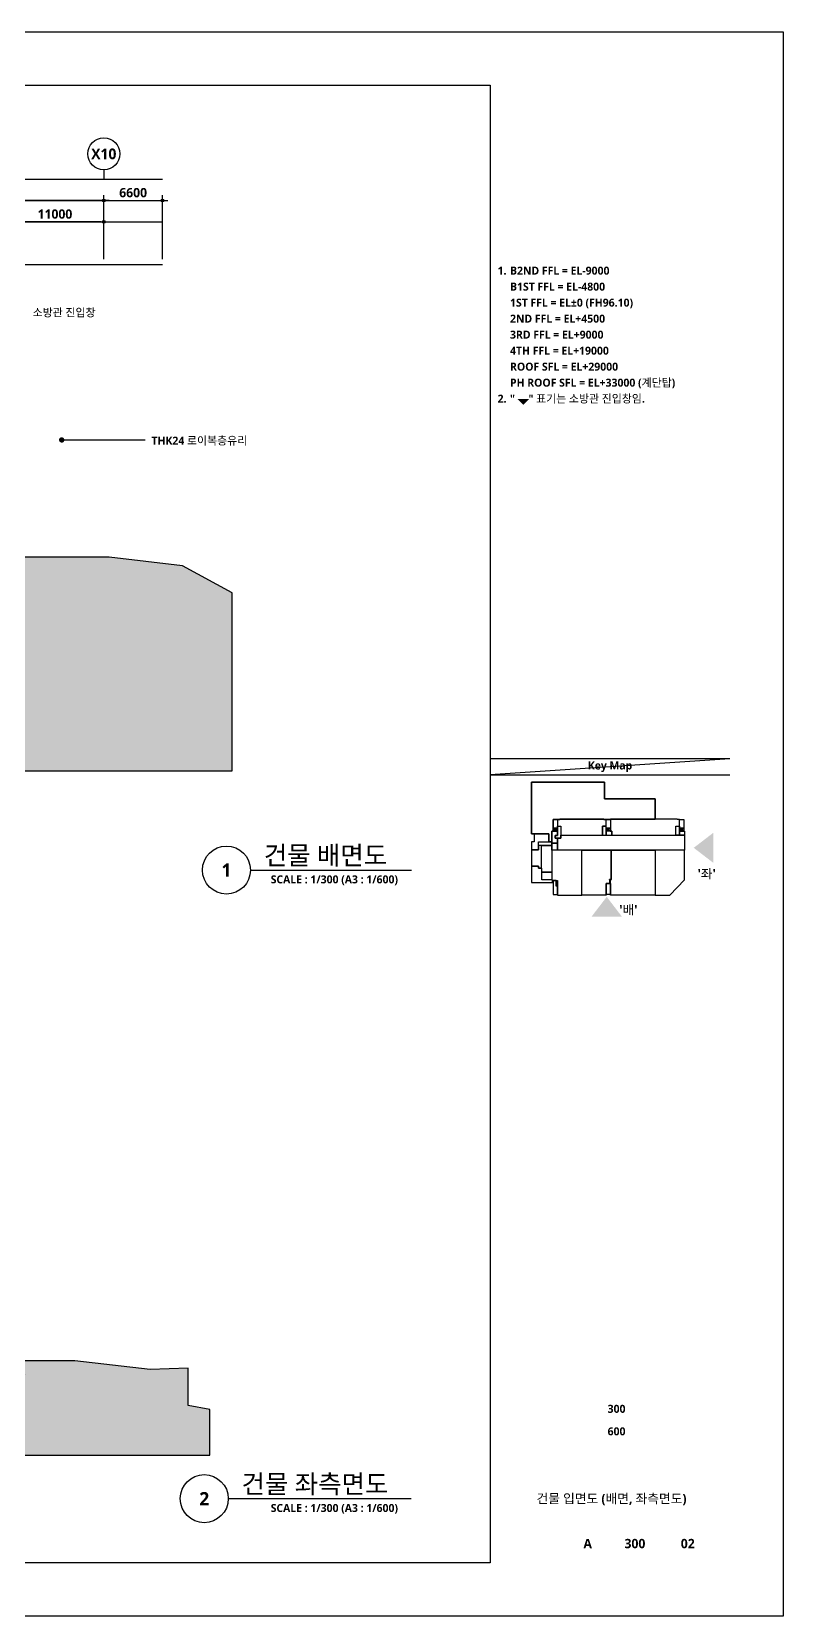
# Model space of a CAD drawing. Header units: millimetres. Extents: x 0 to 190005487, y 0 to 455456909.
# Drawn here: x 419428 to 504000, y 0 to 178200 of the extents above; entities that cross this region are included whole.
import ezdxf
from ezdxf.enums import TextEntityAlignment as Align

# ---------------------------------------------------------------- set-up
doc = ezdxf.new("R2010")
doc.units = ezdxf.units.MM
doc.header["$LTSCALE"] = 600
doc.header["$MEASUREMENT"] = 0
doc.header["$PDSIZE"] = -10
doc.layers.get('0').update_dxf_attribs({"linetype": 'CONTINUOUS'})
doc.layers.get('Defpoints').update_dxf_attribs({"color": 153, "linetype": 'CONTINUOUS'})
for name, color, linetype in [('A-ANNO-GRA1', 7, 'CONTINUOUS'), ('A-ANNO-KEY', 7, 'CONTINUOUS'), ('A-ANNO-NOTE', 7, 'CONTINUOUS'), ('A-ANNO-TEXT1', 7, 'CONTINUOUS'), ('A-ANNO-TITL', 7, 'CONTINUOUS'), ('A-FLOR-ROOF', 3, 'CONTINUOUS'), ('A-SECT-SOIL-PAT1', 253, 'CONTINUOUS'), ('A-ST-AXIS-BUB', 7, 'CONTINUOUS'), ('A-ST-AXIS-DIM', 7, 'CONTINUOUS'), ('AA-XXXX-TXT1', 2, 'CONTINUOUS')]:
    doc.layers.add(name, color=color, linetype=linetype)
doc.layers.add('Defpoint', color=161, linetype='CONTINUOUS', plot=False)
doc.styles.add('SH_대대리576', font='NanumGothicBold.ttf')
doc.dimstyles.new('SHP 600', dxfattribs={"dimscale": 300, "dimtxt": 3.5, "dimasz": 1, "dimexe": 2, "dimexo": 2, "dimgap": 1, "dimtad": 1, "dimdec": 0, "dimzin": 0, "dimdsep": 46, "dimtxsty": 'SH_대대리576', "dimblk": 'DIMDOT', "dimcen": 0.09, "dimclrt": 3, "dimadec": 0, "dimazin": 1, "dimtfac": 1, "dimtdec": 0, "dimtix": 1, "dimtmove": 2, "dimatfit": 0, "dimldrblk": 'DIMDOT', "dimfxl": 1, "dimtfillclr": 3, "dimtolj": 1, "dimtzin": 0, "dimarcsym": 0})

# ---------------------------------------------------------------- blocks, each defined once
blk = doc.blocks.new('*U1267')
at = {"layer": 'A-ANNO-TITL'}
blk.add_line((0, 0), (3433, 0), dxfattribs=at)
blk.add_circle((-450, 0), 450, dxfattribs=at)
at = {"layer": 'AA-XXXX-TXT1', "style": 'SH_대대리576'}
blk.add_attdef('DWG.TITLE', (250, 100), '', height=350, dxfattribs=at)
at = {"layer": 'AA-XXXX-TXT1', "color": 7, "style": 'SH_대대리576'}
blk.add_attdef('NO1', text='', height=300, dxfattribs=at).set_placement((-450, 0), align=Align.MIDDLE)
at = {"layer": 'AA-XXXX-TXT1', "style": 'SH_대대리576'}
blk.add_attdef('SCALE', text='', height=150, dxfattribs=at).set_placement((3183, -100), align=Align.TOP_RIGHT)
blk = doc.blocks.new('*U1265')
at = {"layer": 'A-ANNO-TITL'}
blk.add_line((0, 0), (3017, 0), dxfattribs=at)
blk.add_circle((-450, 0), 450, dxfattribs=at)
at = {"layer": 'AA-XXXX-TXT1', "style": 'SH_대대리576'}
blk.add_attdef('DWG.TITLE', (250, 100), '', height=350, dxfattribs=at)
at = {"layer": 'AA-XXXX-TXT1', "color": 7, "style": 'SH_대대리576'}
blk.add_attdef('NO1', text='', height=300, dxfattribs=at).set_placement((-450, 0), align=Align.MIDDLE)
at = {"layer": 'AA-XXXX-TXT1', "style": 'SH_대대리576'}
blk.add_attdef('SCALE', text='', height=150, dxfattribs=at).set_placement((2767, -100), align=Align.TOP_RIGHT)
blk = doc.blocks.new('DIMDOT')
at = {"color": 0}
blk.add_line((-2, 0), (2, 0), dxfattribs=at)
for radius in [0.5, 0.25]:
    blk.add_circle((0, 0), radius, dxfattribs=at)
blk = doc.blocks.new('*D3982')
at = {"layer": 'A-ST-AXIS-DIM', "color": 0, "lineweight": -2}
for p, q in [((328544, 152612), (328544, 159812)), ((427244, 159212), (328844, 159212)), ((427544, 152612), (427544, 159812))]:
    blk.add_line(p, q, dxfattribs=at)
at = {"layer": 'Defpoints', "color": 0}
for p in [(328544, 159212), (328544, 152012), (427544, 152012)]:
    blk.add_point(p, dxfattribs=at)
at = {"layer": 'A-ST-AXIS-DIM', "color": 0, "linetype": 'ByBlock', "lineweight": -2, "xscale": 300, "yscale": 300, "zscale": 300, "rotation": 180}
blk.add_blockref('DIMDOT', (328544, 159212), dxfattribs=at)
at = {"layer": 'A-ST-AXIS-DIM', "color": 0, "linetype": 'ByBlock', "lineweight": -2, "xscale": 300, "yscale": 300, "zscale": 300}
blk.add_blockref('DIMDOT', (427544, 159212), dxfattribs=at)
at = {"layer": 'A-ST-AXIS-DIM', "color": 3, "insert": (378044, 160092), "char_height": 1050, "attachment_point": 5, "style": 'SH_대대리576'}
blk.add_mtext('\\A1;99000', dxfattribs=at)
blk = doc.blocks.new('*D3990')
at = {"layer": 'A-ST-AXIS-DIM', "color": 0, "lineweight": -2}
for p, q in [((416544, 152612), (416544, 157412)), ((427544, 152612), (427544, 157412)), ((427244, 156812), (416844, 156812))]:
    blk.add_line(p, q, dxfattribs=at)
at = {"layer": 'Defpoints', "color": 0}
for p in [(416544, 156812), (416544, 152012), (427544, 152012)]:
    blk.add_point(p, dxfattribs=at)
at = {"layer": 'A-ST-AXIS-DIM', "color": 0, "linetype": 'ByBlock', "lineweight": -2, "xscale": 300, "yscale": 300, "zscale": 300, "rotation": 180}
blk.add_blockref('DIMDOT', (416544, 156812), dxfattribs=at)
at = {"layer": 'A-ST-AXIS-DIM', "color": 0, "linetype": 'ByBlock', "lineweight": -2, "xscale": 300, "yscale": 300, "zscale": 300}
blk.add_blockref('DIMDOT', (427544, 156812), dxfattribs=at)
at = {"layer": 'A-ST-AXIS-DIM', "color": 3, "insert": (422044, 157688), "char_height": 1050, "attachment_point": 5, "style": 'SH_대대리576'}
blk.add_mtext('\\A1;11000', dxfattribs=at)
blk = doc.blocks.new('*D3991')
at = {"layer": 'A-ST-AXIS-DIM', "color": 0, "lineweight": -2}
for p, q in [((427544, 152612), (427544, 159812)), ((427844, 159212), (433844, 159212)), ((434144, 152612), (434144, 159812))]:
    blk.add_line(p, q, dxfattribs=at)
at = {"layer": 'Defpoints', "color": 0}
for p in [(434144, 159212), (427544, 152012), (434144, 152012)]:
    blk.add_point(p, dxfattribs=at)
at = {"layer": 'A-ST-AXIS-DIM', "color": 0, "linetype": 'ByBlock', "lineweight": -2, "xscale": 300, "yscale": 300, "zscale": 300, "rotation": 180}
blk.add_blockref('DIMDOT', (427544, 159212), dxfattribs=at)
at = {"layer": 'A-ST-AXIS-DIM', "color": 0, "linetype": 'ByBlock', "lineweight": -2, "xscale": 300, "yscale": 300, "zscale": 300}
blk.add_blockref('DIMDOT', (434144, 159212), dxfattribs=at)
at = {"layer": 'A-ST-AXIS-DIM', "color": 3, "insert": (430844, 160092), "char_height": 1050, "attachment_point": 5, "style": 'SH_대대리576'}
blk.add_mtext('\\A1;6600', dxfattribs=at)
blk = doc.blocks.new('A-ST-AXIS-BUB-1')
at = {"layer": 'A-ST-AXIS-BUB'}
blk.add_line((0, 350), (0, 0), dxfattribs=at)
blk.add_circle((0, 950), 600, dxfattribs=at)
blk = doc.blocks.new('G$C28DF506D')
blk.add_lwpolyline([(0, 3255), (0, 1425), (2340, 1425), (2340, 1725), (2265, 1725), (2265, 1740), (1155, 1740), (1155, 3030), (1095, 3030), (1095, 3060), (765, 3060), (765, 3255)], close=True)
at = {"layer": 'A-ANNO-KEY'}
for p, q in [((2902, 7538), (2423, 7223)), ((2423, 7538), (2902, 7223)), ((8377, 7538), (8857, 7223)), ((8857, 7538), (8377, 7223)), ((16627, 7223), (17108, 7538)), ((16627, 7538), (17108, 7223)), ((2760, 1012), (2902, 1642)), ((2760, 1642), (2902, 1012)), ((8745, 1327), (8884, 1770)), ((8884, 1327), (8745, 1770))]:
    blk.add_line(p, q, dxfattribs=at)
for points in [[(13890, 10845), (8190, 10845), (8190, 12720), (7290, 12720), (0, 12720), (0, 6900), (195, 6900), (270, 6900), (1950, 6900), (1950, 6015), (2265, 6015), (2265, 7223), (2423, 7223), (2423, 7538), (2423, 8505), (2902, 8505), (3165, 8505), (3165, 8550), (8115, 8550), (8115, 8505), (8377, 8505), (8865, 8505), (8865, 8550), (13890, 8550)], [(8190, 12720), (7290, 12720), (0, 12720), (0, 6900), (195, 6900), (270, 6900), (1950, 6900), (1950, 6015), (2265, 6015), (2265, 7223), (2423, 7223), (2423, 8505), (3165, 8505), (3165, 8550), (8115, 8550), (8115, 8505), (8865, 8505), (8865, 8550), (13890, 8550), (13890, 10845), (8190, 10845)], [(2265, 7223), (2902, 7223), (2902, 6722), (2635, 6722), (2635, 6434), (2902, 6434), (2902, 5864), (2265, 5864)], [(2423, 8505), (2902, 8505), (2902, 7538), (2423, 7538)], [(2902, 7223), (2423, 7223), (2423, 7538), (2902, 7538)], [(2635, 6434), (2635, 6722), (2902, 6722), (2902, 7788), (3300, 7788), (3300, 6750), (3300, 6750), (3300, 6434), (2902, 6434), (2902, 6434)], [(2902, 8505), (2902, 7788), (3300, 7788), (3300, 6750), (7980, 6750), (7980, 7788), (8377, 7788), (8377, 8505), (8115, 8505), (8115, 8550), (3165, 8550), (3165, 8505)], [(7980, 6754), (8377, 6754), (8377, 7788), (7980, 7788)], [(8377, 8505), (8857, 8505), (8857, 7538), (8377, 7538)], [(8377, 7538), (8857, 7538), (8857, 7223), (8377, 7223)], [(8377, 7223), (8377, 6754), (9015, 6754), (9015, 7204), (8857, 7204), (8857, 7223)], [(8865, 8550), (8865, 8505), (8857, 8505), (8857, 7204), (9015, 7204), (9015, 6750), (16230, 6750), (16230, 7788), (16627, 7788), (16627, 8505), (16365, 8505), (16365, 8550)], [(16627, 6754), (16230, 6754), (16230, 7788), (16627, 7788)], [(16627, 8505), (17108, 8505), (17108, 7538), (16627, 7538)], [(16627, 7538), (17108, 7538), (17108, 7223), (16627, 7223)], [(16627, 7223), (17190, 7223), (17190, 6754), (16627, 6754)], [(0, 6015), (0, 5100), (765, 5100), (765, 6015), (1950, 6015), (1950, 6900), (270, 6900), (270, 6015)], [(0, 5100), (0, 3255), (765, 3255), (765, 3060), (1095, 3060), (1095, 5580), (765, 5580), (765, 5100), (0, 5100)], [(765, 6015), (2265, 6015), (2265, 5580), (765, 5580)], [(1155, 2580), (1155, 3030), (1095, 3030), (1095, 5580), (2265, 5580), (2265, 2580)], [(2265, 5864), (2902, 5864), (2902, 5070), (2265, 5070)], [(2902, 5070), (2902, 6434), (3300, 6434), (3300, 6750), (7980, 6750), (7980, 6754), (9015, 6754), (9015, 6750), (16230, 6750), (16230, 6754), (17190, 6754), (17190, 5070)], [(2265, 1740), (2265, 1725), (2340, 1725), (2340, 1642), (2902, 1642), (2902, 0), (5640, 0), (5640, 5070), (2265, 5070)], [(2265, 1740), (2265, 1725), (2340, 1725), (2340, 1642), (2902, 1642), (2902, 0), (5640, 0), (5640, 5070), (2265, 5070)], [(8745, 1770), (8745, 1327), (8377, 1327), (8377, 0), (5640, 0), (5640, 5070), (8940, 5070), (8940, 1770), (8745, 1770)], [(8940, 1725), (8940, 5070), (13890, 5070), (13890, 0), (8857, 0), (8857, 1327), (8884, 1327), (8884, 1725), (8940, 1725)], [(13890, 5070), (13890, 0), (15540, 0), (17190, 1725), (17190, 5070)], [(1155, 2580), (2265, 2580), (2265, 1740), (1155, 1740), (1155, 2580)], [(2760, 1642), (2423, 1642), (2423, 82), (2902, 82), (2902, 1012), (2760, 1012)], [(8857, 82), (8377, 82), (8377, 1327), (8857, 1327)], [(8745, 1327), (8884, 1327), (8884, 1725), (8940, 1725), (8940, 1770), (8745, 1770)]]:
    blk.add_lwpolyline(points, close=True, dxfattribs=at)
blk.add_lwpolyline([(8865, 8505), (8115, 8505), (8115, 8550), (3165, 8550), (3165, 8505), (2423, 8505), (2423, 7223), (2265, 7223), (2265, 6015), (1950, 6015), (1950, 6900), (270, 6900), (270, 6900), (195, 6900), (0, 6900), (0, 12720), (7290, 12720), (7290, 12720), (8190, 12720), (8190, 10845), (8190, 10845), (8190, 10845), (13890, 10845), (13890, 8550), (8865, 8550)], dxfattribs=at)
blk = doc.blocks.new('G$C3CD03619')
at = {"layer": 'A-ANNO-NOTE', "color": 1}
blk.add_solid([(2280, 11560), (3593, 11560), (2937, 10904)], dxfattribs=at)
at = {"layer": 'A-ANNO-TITL', "style": 'SH_대대리576'}
for s, p in [('1.', (547, 25992)), ('2.', (547, 11592))]:
    blk.add_text(s, height=900, dxfattribs=at).set_placement(p, align=Align.MIDDLE_CENTER)
for s, p in [('B2ND FFL = EL-9000', (1447, 25992)), ('B1ST FFL = EL-4800', (1447, 24192)), ('1ST FFL = EL%%p0 (FH96.10)', (1447, 22392)), ('2ND FFL = EL+4500', (1447, 20592)), ('3RD FFL = EL+9000', (1447, 18792)), ('4TH FFL = EL+19000', (1447, 16992)), ('ROOF SFL = EL+29000', (1447, 15192)), ('PH ROOF SFL = EL+33000 (계단탑)', (1447, 13392)), ('"     " 표기는 소방관 진입창임.', (1447, 11592))]:
    blk.add_text(s, height=900, dxfattribs=at).set_placement(p, align=Align.MIDDLE_LEFT)

msp = doc.modelspace()

# ---------------------------------------------------------------- hatches: boundary and pattern name
at = {"layer": 'A-SECT-SOIL-PAT1', "transparency": 33554687}
h = msp.add_hatch(color=256, dxfattribs=at)
h.dxf.hatch_style = 1
h.paths.add_polyline_path([(295731.1, 114212.1), (295731.1, 95064.9), (441973.9, 95064.9), (441973.9, 115112.1), (436416.1, 118132.1), (428143.7, 119112.1), (327943.7, 119112.1), (318098.2, 114412.1), (318098.2, 114212.1)])
h = msp.add_hatch(color=256, dxfattribs=at)
h.dxf.hatch_style = 1
h.paths.add_polyline_path([(287668.6, 45680.5), (287668.6, 18115.4), (439455.4, 18115.4), (439455.4, 23262.6), (437026.2, 23690.4), (437026.2, 27895.6), (432753.2, 27762.6), (424266.8, 28724.1), (416913.4, 28724.1), (418675.8, 27137.3), (408874.6, 29462.6), (396356.8, 30362.6), (383839.1, 31262.6), (367934.6, 34262.6), (360911.1, 36535.4), (353887.5, 38808.1), (347994.1, 39222.9), (339303.3, 40516.4), (330612.6, 41810), (325097.7, 42162.6), (306422, 42162.6), (306422, 47133.5), (292271.5, 46672.6)])

# ---------------------------------------------------------------- linework, layer by layer
msp.add_lwpolyline([(258000, 172200), (471000, 172200), (471000, 6000), (258000, 6000)], close=True)
at = {"const_width": 300}
msp.add_lwpolyline([(422955.6, 132287.1, -1), (422655.6, 132287.1, -1)], format="xyb", close=True, dxfattribs=at)
msp.add_lwpolyline([(422805.6, 132287.1), (432189.6, 132287.1)])
at = {"layer": 'A-ANNO-GRA1'}
for p, q in [((498000, 96430.5), (471000, 96430.5)), ((471000, 94630.5), (498000, 94630.5))]:
    msp.add_line(p, q, dxfattribs=at)
at = {"layer": 'A-FLOR-ROOF'}
for points in [[(493920.6, 86421.2), (496141.7, 88125.7), (496141.7, 84716.7), (496141.7, 88125.7)], [(484131.4, 80908.6), (482426.9, 78687.5), (485835.9, 78687.5), (482426.9, 78687.5)]]:
    msp.add_solid(points, dxfattribs=at)
at = {"layer": 'Defpoint'}
for p, q in [((278068.6, 161612.1), (434143.7, 161612.1)), ((280468.6, 159212.1), (434143.7, 159212.1)), ((282868.6, 156812.1), (434143.7, 156812.1)), ((287668.6, 152012.1), (434143.7, 152012.1)), ((498000, 96430.5), (471000, 94630.5))]:
    msp.add_line(p, q, dxfattribs=at)
for points in [[(252000, 178200), (504000, 178200), (504000, 0), (252000, 0)], [(295731.1, 114212.1), (295731.1, 95064.9), (441973.9, 95064.9), (441973.9, 115112.1), (436416.1, 118132.1), (428143.7, 119112.1), (327943.7, 119112.1), (318098.2, 114412.1), (318098.2, 114212.1)]]:
    msp.add_lwpolyline(points, close=True, dxfattribs=at)
msp.add_lwpolyline([(287668.6, 45680.5), (287668.6, 18115.4), (439455.4, 18115.4), (439455.4, 23262.6), (437026.2, 23690.4), (437026.2, 27895.6), (432753.2, 27762.6), (424266.8, 28724.1), (416913.4, 28724.1), (418675.8, 27137.3), (408874.6, 29462.6), (396356.8, 30362.6), (383839.1, 31262.6), (367934.6, 34262.6), (360911.1, 36535.4), (353887.5, 38808.1), (347994.1, 39222.9), (339303.3, 40516.4), (330612.6, 41810), (325097.7, 42162.6), (306422, 42162.6), (306422, 47133.5), (292271.5, 46672.6), (287668.6, 45680.5)], dxfattribs=at)

# ---------------------------------------------------------------- block references
for name, p in [('G$C3CD03619', (471802.4, 125338.9)), ('G$C28DF506D', (475683.9, 81085.5))]:
    msp.add_blockref(name, p)
ref = msp.add_blockref('*U1265', (444043.8, 83920.4), dxfattribs=dict(xscale=6, yscale=6, zscale=6))
ref.add_attrib('SCALE', 'SCALE : 1/300 (A3 : 1/600)', dxfattribs={"layer": 'A-ANNO-TITL', "height": 900, "style": 'SH_대대리576'}).set_placement((460644, 83320.4), align=Align.TOP_RIGHT)
ref.add_attrib('DWG.TITLE', '건물 배면도', (445543.8, 84520.4), dxfattribs={"layer": 'A-ANNO-TITL', "height": 2100, "style": 'SH_대대리576'})
ref.add_attrib('NO1', '1', dxfattribs={"layer": 'A-ANNO-TITL', "color": 7, "height": 1500, "style": 'SH_대대리576'}).set_placement((441343.8, 83920.4), align=Align.MIDDLE)
ref = msp.add_blockref('*U1267', (441543.8, 13229.5), dxfattribs=dict(xscale=6, yscale=6, zscale=6))
ref.add_attrib('SCALE', 'SCALE : 1/300 (A3 : 1/600)', dxfattribs={"layer": 'A-ANNO-TITL', "height": 900, "style": 'SH_대대리576'}).set_placement((460644, 12629.5), align=Align.TOP_RIGHT)
ref.add_attrib('DWG.TITLE', '건물 좌측면도', (443043.8, 13829.5), dxfattribs={"layer": 'A-ANNO-TITL', "height": 2100, "style": 'SH_대대리576'})
ref.add_attrib('NO1', '2', dxfattribs={"layer": 'A-ANNO-TITL', "color": 7, "height": 1500, "style": 'SH_대대리576'}).set_placement((438843.8, 13229.5), align=Align.MIDDLE)
at = {"layer": 'A-ST-AXIS-BUB', "xscale": 3, "yscale": 3, "zscale": 3}
msp.add_blockref('A-ST-AXIS-BUB-1', (427543.7, 161612.1), dxfattribs=at)

# ---------------------------------------------------------------- texts
at = {"layer": 'A-ANNO-NOTE', "style": 'SH_대대리576'}
for s, height, p in [('Key Map', 900, (484500, 95530.5)), ("'좌'", 1050, (495380.3, 83512.4)), ("'배'", 1050, (486565.7, 79462.4))]:
    msp.add_text(s, height=height, dxfattribs=at).set_placement(p, align=Align.MIDDLE)
at = {"layer": 'A-ANNO-TEXT1', "style": 'SH_대대리576'}
msp.add_text('X10', height=1200, dxfattribs=at).set_placement((427543.7, 164462.1), align=Align.MIDDLE_CENTER)
for s, p in [('소방관 진입창', (419535.2, 146171.9)), ('THK24 로이복층유리', (432905.1, 131761.1))]:
    msp.add_text(s, height=900, dxfattribs=at).set_placement(p)
at = {"layer": 'A-ANNO-TITL', "style": 'SH_대대리576'}
for s, height, p in [('300', 900, (485235.5, 23333.4)), ('600', 900, (485235.5, 20800.2)), ('건물 입면도 (배면, 좌측면도)', 1050, (484670.3, 13191.8)), ('A', 1050, (481987.6, 8181.3)), ('300', 1050, (487300.8, 8181.3)), ('02', 1050, (493247.3, 8181.3))]:
    msp.add_text(s, height=height, dxfattribs=at).set_placement(p, align=Align.MIDDLE)

# ---------------------------------------------------------------- dimensions: what is measured, and where the dimension line sits
at = {"layer": 'A-ST-AXIS-DIM'}
dim = msp.add_linear_dim(base=(328543.7, 159212.1), p1=(427543.7, 152012.1), p2=(328543.7, 152012.1), dimstyle='SHP 600', dxfattribs=at)
dim.commit()
dim.dimension.update_dxf_attribs({"geometry": '*D3982', "text_midpoint": (378043.7, 160091.5)})
for base, p2, angle, picture, middle in [((434143.7, 159212.1), (434143.7, 152012.1), 180, '*D3991', (430843.7, 160091.5)), ((416543.7, 156812.1), (416543.7, 152012.1), 0, '*D3990', (422043.7, 157687.8))]:
    dim = msp.add_linear_dim(base=base, p1=(427543.7, 152012.1), p2=p2, angle=angle, dimstyle='SHP 600', dxfattribs=at)
    dim.commit()
    dim.dimension.update_dxf_attribs({"geometry": picture, "text_midpoint": middle})

doc.saveas('drawing.dxf')
